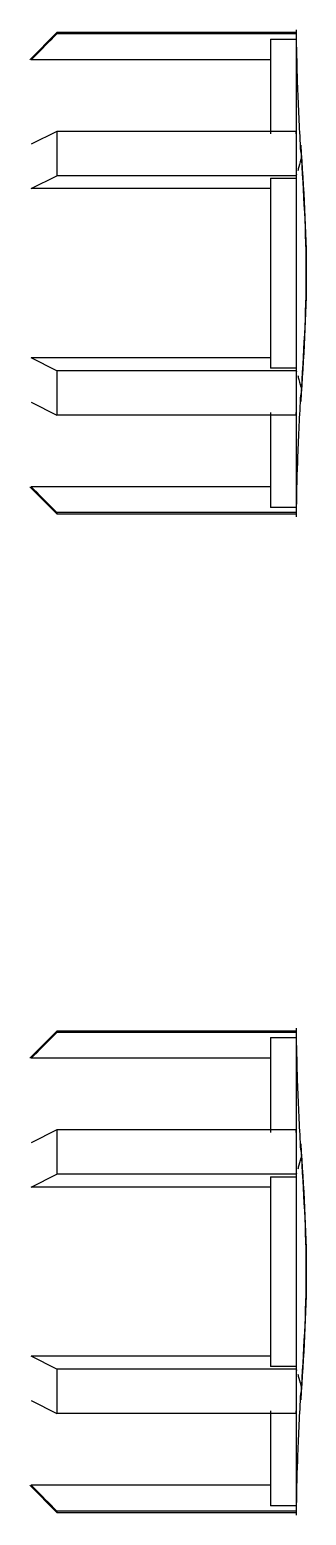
# Model space of a CAD drawing. Extents: x 500 to 100500, y -14500 to 21140.
# Drawn here: x 8427.47 to 8432.87, y -7085.79 to -7056.78 of the extents above; entities that cross this region are included whole.
import ezdxf

# ---------------------------------------------------------------- set-up
doc = ezdxf.new("R2010")
doc.units = 0
doc.layers.get('0').update_dxf_attribs({"linetype": 'CONTINUOUS'})

# ---------------------------------------------------------------- blocks, each defined once
blk = doc.blocks.new('SP R')
at = {"color": 3}
for p, q in [((18529.846, -97527.106), (18529.316, -97527.636)), ((18534.515, -97527.106), (18529.846, -97527.106)), ((18529.846, -97527.106), (18529.846, -97527.133)), ((18534.515, -97527.133), (18529.846, -97527.133)), ((18534.016, -97527.233), (18534.016, -97529.086)), ((18534.016, -97527.233), (18534.517, -97527.233)), ((18534.515, -97527.133), (18534.517, -97527.233)), ((18534.515, -97527.133), (18534.515, -97527.133)), ((18534.016, -97527.636), (18529.346, -97527.636)), ((18529.846, -97529.036), (18529.346, -97529.288)), ((18534.516, -97529.036), (18529.846, -97529.036)), ((18529.846, -97529.036), (18529.846, -97529.902)), ((18534.516, -97529.036), (18534.516, -97529.902)), ((18534.517, -97529.086), (18534.516, -97529.036)), ((18529.346, -97530.154), (18529.846, -97529.902)), ((18534.516, -97529.902), (18529.846, -97529.902)), ((18534.016, -97529.952), (18534.016, -97533.659)), ((18534.016, -97529.952), (18534.517, -97529.952)), ((18534.516, -97529.902), (18534.517, -97529.952)), ((18534.525, -97529.878), (18534.523, -97529.886)), ((18534.016, -97530.154), (18529.346, -97530.154)), ((18529.846, -97533.71), (18529.346, -97533.458)), ((18534.016, -97533.458), (18529.346, -97533.458)), ((18529.846, -97533.71), (18529.846, -97534.576)), ((18534.516, -97533.71), (18529.846, -97533.71)), ((18534.517, -97533.659), (18534.016, -97533.659)), ((18534.517, -97533.659), (18534.516, -97533.71)), ((18534.516, -97533.71), (18534.516, -97534.576)), ((18534.523, -97533.724), (18534.526, -97533.733)), ((18529.346, -97534.324), (18529.846, -97534.576)), ((18534.516, -97534.576), (18529.846, -97534.576)), ((18534.016, -97534.525), (18534.016, -97536.379)), ((18534.516, -97534.576), (18534.517, -97534.525)), ((18529.316, -97535.976), (18529.846, -97536.506)), ((18534.016, -97535.976), (18529.346, -97535.976)), ((18534.517, -97536.379), (18534.016, -97536.379)), ((18534.517, -97536.379), (18534.515, -97536.479)), ((18534.519, -97536.381), (18534.515, -97536.562)), ((18529.846, -97536.479), (18529.846, -97536.506)), ((18534.515, -97536.479), (18529.846, -97536.479)), ((18529.846, -97536.506), (18534.515, -97536.506)), ((18534.515, -97536.479), (18534.515, -97536.479)), ((18529.846, -97546.606), (18529.316, -97547.136)), ((18534.515, -97546.606), (18529.846, -97546.606)), ((18529.846, -97546.606), (18529.846, -97546.633)), ((18534.515, -97546.633), (18529.846, -97546.633)), ((18534.016, -97546.733), (18534.016, -97548.586)), ((18534.016, -97546.733), (18534.517, -97546.733)), ((18534.515, -97546.633), (18534.517, -97546.733)), ((18534.515, -97546.633), (18534.515, -97546.633)), ((18534.016, -97547.136), (18529.346, -97547.136)), ((18529.846, -97548.536), (18529.346, -97548.788)), ((18534.516, -97548.536), (18529.846, -97548.536)), ((18529.846, -97548.536), (18529.846, -97549.402)), ((18534.516, -97548.536), (18534.516, -97549.402)), ((18534.517, -97548.586), (18534.516, -97548.536)), ((18529.346, -97549.654), (18529.846, -97549.402)), ((18534.516, -97549.402), (18529.846, -97549.402)), ((18534.516, -97549.402), (18534.517, -97549.452)), ((18534.525, -97549.378), (18534.523, -97549.386)), ((18534.016, -97549.654), (18529.346, -97549.654)), ((18534.016, -97549.452), (18534.517, -97549.452)), ((18534.016, -97549.452), (18534.016, -97553.159)), ((18529.846, -97553.21), (18529.346, -97552.958)), ((18534.016, -97552.958), (18529.346, -97552.958)), ((18529.846, -97553.21), (18529.846, -97554.076)), ((18534.516, -97553.21), (18529.846, -97553.21)), ((18534.517, -97553.159), (18534.016, -97553.159)), ((18534.517, -97553.159), (18534.516, -97553.21)), ((18534.516, -97553.21), (18534.516, -97554.076)), ((18534.523, -97553.224), (18534.526, -97553.233)), ((18529.346, -97553.824), (18529.846, -97554.076)), ((18534.516, -97554.076), (18529.846, -97554.076)), ((18534.016, -97554.025), (18534.016, -97555.879)), ((18534.516, -97554.076), (18534.517, -97554.025)), ((18529.316, -97555.476), (18529.846, -97556.006)), ((18534.016, -97555.476), (18529.346, -97555.476)), ((18529.846, -97555.979), (18529.846, -97556.006)), ((18534.515, -97555.979), (18529.846, -97555.979)), ((18529.846, -97556.006), (18534.515, -97556.006)), ((18534.517, -97555.879), (18534.016, -97555.879)), ((18534.517, -97555.879), (18534.515, -97555.979)), ((18534.519, -97555.881), (18534.515, -97556.062)), ((18534.515, -97555.979), (18534.515, -97555.979))]:
    blk.add_line(p, q, dxfattribs=at)
for points, knots in [([(18534.515, -97527.049), (18534.523, -97527.446), (18534.539, -97528.239), (18534.581, -97529.031), (18534.602, -97529.428)], [0, 0, 0, 0, 0.499812, 1, 1, 1, 1]), ([(18529.346, -97527.636), (18529.363, -97527.619), (18529.529, -97527.451), (18529.696, -97527.284), (18529.846, -97527.133)], [0, 0, 0, 0, 0.099039, 1, 1, 1, 1]), ([(18534.517, -97527.233), (18534.517, -97527.34), (18534.516, -97527.555), (18534.516, -97528.319), (18534.517, -97528.902), (18534.517, -97529.086)], [0, 0, 0, 0, 0.406489, 0.812977, 1, 1, 1, 1]), ([(18534.608, -97529.305), (18534.662, -97530.139), (18534.769, -97531.806), (18534.662, -97533.474), (18534.608, -97534.308)], [0, 0, 0, 0, 0.5, 1, 1, 1, 1]), ([(18534.616, -97534.184), (18534.666, -97533.391), (18534.765, -97531.806), (18534.666, -97530.22), (18534.616, -97529.428)], [0, 0, 0, 0, 0.5, 1, 1, 1, 1]), ([(18534.623, -97529.538), (18534.606, -97529.601), (18534.583, -97529.69), (18534.556, -97529.778), (18534.548, -97529.804)], [0, 0, 0, 0, 0.712884, 1, 1, 1, 1]), ([(18534.517, -97529.952), (18534.516, -97530.446), (18534.516, -97531.432), (18534.516, -97532.736), (18534.517, -97533.438), (18534.517, -97533.659)], [0, 0, 0, 0, 0.406489, 0.812978, 1, 1, 1, 1]), ([(18534.548, -97533.806), (18534.556, -97533.832), (18534.583, -97533.921), (18534.606, -97534.01), (18534.623, -97534.074)], [0, 0, 0, 0, 0.286399, 1, 1, 1, 1]), ([(18534.602, -97534.184), (18534.581, -97534.58), (18534.542, -97535.312), (18534.526, -97536.045), (18534.519, -97536.381)], [0, 0, 0, 0, 0.541324, 1, 1, 1, 1]), ([(18534.517, -97534.525), (18534.517, -97534.911), (18534.516, -97535.683), (18534.516, -97536.224), (18534.517, -97536.341), (18534.517, -97536.379)], [0, 0, 0, 0, 0.406489, 0.812978, 1, 1, 1, 1]), ([(18529.846, -97536.479), (18529.696, -97536.328), (18529.529, -97536.16), (18529.363, -97535.993), (18529.346, -97535.976)], [0, 0, 0, 0, 0.900961, 1, 1, 1, 1]), ([(18529.346, -97547.136), (18529.363, -97547.119), (18529.529, -97546.951), (18529.696, -97546.784), (18529.846, -97546.633)], [0, 0, 0, 0, 0.099039, 1, 1, 1, 1]), ([(18534.515, -97546.549), (18534.523, -97546.946), (18534.539, -97547.739), (18534.581, -97548.531), (18534.602, -97548.928)], [0, 0, 0, 0, 0.499812, 1, 1, 1, 1]), ([(18534.517, -97546.733), (18534.517, -97546.84), (18534.516, -97547.055), (18534.516, -97547.819), (18534.517, -97548.402), (18534.517, -97548.586)], [0, 0, 0, 0, 0.406489, 0.812977, 1, 1, 1, 1]), ([(18534.608, -97548.805), (18534.662, -97549.639), (18534.769, -97551.306), (18534.662, -97552.974), (18534.608, -97553.808)], [0, 0, 0, 0, 0.5, 1, 1, 1, 1]), ([(18534.623, -97549.038), (18534.606, -97549.101), (18534.583, -97549.19), (18534.556, -97549.278), (18534.548, -97549.304)], [0, 0, 0, 0, 0.712884, 1, 1, 1, 1]), ([(18534.616, -97553.684), (18534.666, -97552.891), (18534.765, -97551.306), (18534.666, -97549.72), (18534.616, -97548.928)], [0, 0, 0, 0, 0.5, 1, 1, 1, 1]), ([(18534.517, -97549.452), (18534.516, -97549.946), (18534.516, -97550.932), (18534.516, -97552.236), (18534.517, -97552.938), (18534.517, -97553.159)], [0, 0, 0, 0, 0.406489, 0.812978, 1, 1, 1, 1]), ([(18534.548, -97553.306), (18534.556, -97553.332), (18534.583, -97553.421), (18534.606, -97553.51), (18534.623, -97553.574)], [0, 0, 0, 0, 0.286399, 1, 1, 1, 1]), ([(18534.602, -97553.684), (18534.581, -97554.08), (18534.542, -97554.812), (18534.526, -97555.545), (18534.519, -97555.881)], [0, 0, 0, 0, 0.541324, 1, 1, 1, 1]), ([(18534.517, -97554.025), (18534.517, -97554.411), (18534.516, -97555.183), (18534.516, -97555.724), (18534.517, -97555.841), (18534.517, -97555.879)], [0, 0, 0, 0, 0.406489, 0.812978, 1, 1, 1, 1]), ([(18529.846, -97555.979), (18529.696, -97555.828), (18529.529, -97555.66), (18529.363, -97555.493), (18529.346, -97555.476)], [0, 0, 0, 0, 0.900961, 1, 1, 1, 1])]:
    blk.add_open_spline(points, degree=3, knots=knots, dxfattribs=at)

msp = doc.modelspace()

# ---------------------------------------------------------------- block references
at = {"color": 0}
msp.add_blockref('SP R', (-10101.844, 90470.268, -75.818), dxfattribs=at)

doc.saveas('drawing.dxf')
